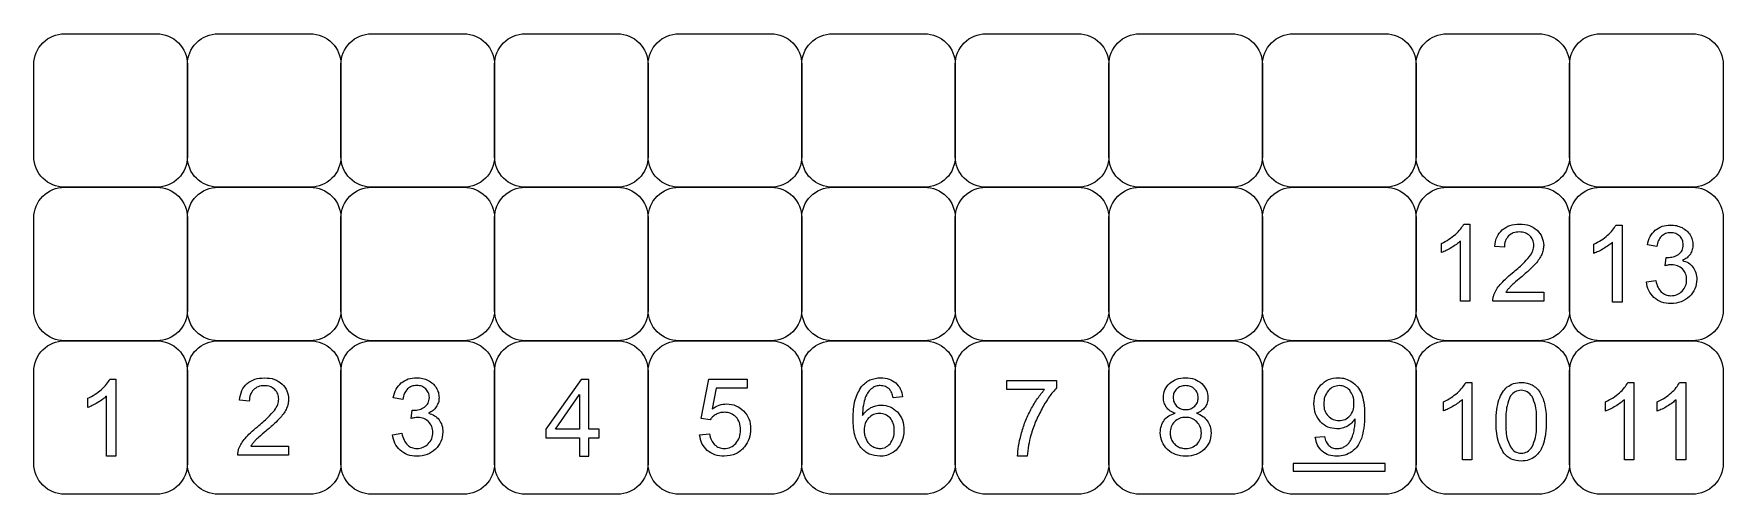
# Model space of a CAD drawing. Header units: inches. Extents: x 0 to 11, y 0 to 3.
import ezdxf

# ---------------------------------------------------------------- set-up
doc = ezdxf.new("R2010")
doc.units = ezdxf.units.IN
doc.layers.get('0').update_dxf_attribs({"linetype": 'CONTINUOUS'})

msp = doc.modelspace()

# ---------------------------------------------------------------- linework, layer by layer
for p, q in [((9.311, 1.76), (9.35, 1.76)), ((9.35, 1.76), (9.35, 1.257)), ((10.302, 1.754), (10.342, 1.754)), ((10.342, 1.754), (10.342, 1.251)), ((9.166, 1.575), (9.166, 1.634)), ((9.289, 1.257), (9.289, 1.649)), ((9.575, 1.609), (9.512, 1.615)), ((10.157, 1.569), (10.157, 1.629)), ((10.28, 1.251), (10.28, 1.643)), ((10.567, 1.614), (10.506, 1.624)), ((10.621, 1.488), (10.628, 1.542)), ((10.5, 1.383), (10.561, 1.392)), ((9.35, 1.257), (9.289, 1.257)), ((9.831, 1.257), (9.5, 1.257)), ((9.585, 1.316), (9.831, 1.316)), ((9.831, 1.316), (9.831, 1.257)), ((10.342, 1.251), (10.28, 1.251)), ((0.496, 0.75), (0.535, 0.75)), ((0.535, 0.75), (0.535, 0.247)), ((4.346, 0.493), (4.395, 0.75)), ((4.395, 0.75), (4.644, 0.75)), ((4.444, 0.691), (4.417, 0.557)), ((4.644, 0.691), (4.444, 0.691)), ((4.644, 0.75), (4.644, 0.691)), ((6.335, 0.683), (6.335, 0.742)), ((6.335, 0.742), (6.66, 0.742)), ((6.581, 0.683), (6.335, 0.683)), ((6.66, 0.742), (6.66, 0.694)), ((9.324, 0.728), (9.364, 0.728)), ((9.364, 0.728), (9.364, 0.225)), ((10.379, 0.727), (10.418, 0.727)), ((10.418, 0.727), (10.418, 0.224)), ((10.716, 0.727), (10.756, 0.727)), ((10.756, 0.727), (10.756, 0.224)), ((0.351, 0.565), (0.351, 0.625)), ((0.474, 0.247), (0.474, 0.639)), ((1.403, 0.607), (1.34, 0.613)), ((2.403, 0.618), (2.341, 0.629)), ((5.657, 0.634), (5.596, 0.629)), ((9.179, 0.543), (9.179, 0.602)), ((9.302, 0.225), (9.302, 0.617)), ((10.234, 0.542), (10.234, 0.602)), ((10.357, 0.224), (10.357, 0.616)), ((10.571, 0.542), (10.571, 0.602)), ((10.694, 0.224), (10.694, 0.616)), ((2.457, 0.493), (2.463, 0.547)), ((4.404, 0.485), (4.346, 0.493)), ((2.335, 0.388), (2.397, 0.397)), ((4.335, 0.387), (4.4, 0.393)), ((8.344, 0.372), (8.404, 0.377)), ((0.535, 0.247), (0.474, 0.247)), ((1.659, 0.255), (1.328, 0.255)), ((1.414, 0.314), (1.659, 0.314)), ((1.659, 0.314), (1.659, 0.255)), ((6.469, 0.247), (6.405, 0.247)), ((9.364, 0.225), (9.302, 0.225)), ((10.418, 0.224), (10.357, 0.224)), ((10.756, 0.224), (10.694, 0.224))]:
    msp.add_line(p, q)
for points in [[(0.8, 2), (0.2, 2, -0.414214), (0, 2.2), (0, 2.8, -0.414214), (0.2, 3), (0.8, 3, -0.414214), (1, 2.8), (1, 2.2, -0.414214)], [(1.8, 2), (1.2, 2, -0.414214), (1, 2.2), (1, 2.8, -0.414214), (1.2, 3), (1.8, 3, -0.414214), (2, 2.8), (2, 2.2, -0.414214)], [(2.8, 2), (2.2, 2, -0.414214), (2, 2.2), (2, 2.8, -0.414214), (2.2, 3), (2.8, 3, -0.414214), (3, 2.8), (3, 2.2, -0.414214)], [(3.8, 2), (3.2, 2, -0.414214), (3, 2.2), (3, 2.8, -0.414214), (3.2, 3), (3.8, 3, -0.414214), (4, 2.8), (4, 2.2, -0.414214)], [(4.8, 2), (4.2, 2, -0.414214), (4, 2.2), (4, 2.8, -0.414214), (4.2, 3), (4.8, 3, -0.414214), (5, 2.8), (5, 2.2, -0.414214)], [(5.8, 2), (5.2, 2, -0.414214), (5, 2.2), (5, 2.8, -0.414214), (5.2, 3), (5.8, 3, -0.414214), (6, 2.8), (6, 2.2, -0.414214)], [(6.8, 2), (6.2, 2, -0.414214), (6, 2.2), (6, 2.8, -0.414214), (6.2, 3), (6.8, 3, -0.414214), (7, 2.8), (7, 2.2, -0.414214)], [(7.8, 2), (7.2, 2, -0.414214), (7, 2.2), (7, 2.8, -0.414214), (7.2, 3), (7.8, 3, -0.414214), (8, 2.8), (8, 2.2, -0.414214)], [(8.8, 2), (8.2, 2, -0.414214), (8, 2.2), (8, 2.8, -0.414214), (8.2, 3), (8.8, 3, -0.414214), (9, 2.8), (9, 2.2, -0.414214)], [(9.8, 2), (9.2, 2, -0.414214), (9, 2.2), (9, 2.8, -0.414214), (9.2, 3), (9.8, 3, -0.414214), (10, 2.8), (10, 2.2, -0.414214)], [(10.8, 2), (10.2, 2, -0.414214), (10, 2.2), (10, 2.8, -0.414214), (10.2, 3), (10.8, 3, -0.414214), (11, 2.8), (11, 2.2, -0.414214)], [(0.8, 1), (0.2, 1, -0.414214), (0, 1.2), (0, 1.8, -0.414214), (0.2, 2), (0.8, 2, -0.414214), (1, 1.8), (1, 1.2, -0.414214)], [(1.8, 1), (1.2, 1, -0.414214), (1, 1.2), (1, 1.8, -0.414214), (1.2, 2), (1.8, 2, -0.414214), (2, 1.8), (2, 1.2, -0.414214)], [(2.8, 1), (2.2, 1, -0.414214), (2, 1.2), (2, 1.8, -0.414214), (2.2, 2), (2.8, 2, -0.414214), (3, 1.8), (3, 1.2, -0.414214)], [(3.8, 1), (3.2, 1, -0.414214), (3, 1.2), (3, 1.8, -0.414214), (3.2, 2), (3.8, 2, -0.414214), (4, 1.8), (4, 1.2, -0.414214)], [(4.8, 1), (4.2, 1, -0.414214), (4, 1.2), (4, 1.8, -0.414214), (4.2, 2), (4.8, 2, -0.414214), (5, 1.8), (5, 1.2, -0.414214)], [(5.8, 1), (5.2, 1, -0.414214), (5, 1.2), (5, 1.8, -0.414214), (5.2, 2), (5.8, 2, -0.414214), (6, 1.8), (6, 1.2, -0.414214)], [(6.8, 1), (6.2, 1, -0.414214), (6, 1.2), (6, 1.8, -0.414214), (6.2, 2), (6.8, 2, -0.414214), (7, 1.8), (7, 1.2, -0.414214)], [(7.8, 1), (7.2, 1, -0.414214), (7, 1.2), (7, 1.8, -0.414214), (7.2, 2), (7.8, 2, -0.414214), (8, 1.8), (8, 1.2, -0.414214)], [(8.8, 1), (8.2, 1, -0.414214), (8, 1.2), (8, 1.8, -0.414214), (8.2, 2), (8.8, 2, -0.414214), (9, 1.8), (9, 1.2, -0.414214)], [(9.8, 1), (9.2, 1, -0.414214), (9, 1.2), (9, 1.8, -0.414214), (9.2, 2), (9.8, 2, -0.414214), (10, 1.8), (10, 1.2, -0.414214)], [(10.8, 1), (10.2, 1, -0.414214), (10, 1.2), (10, 1.8, -0.414214), (10.2, 2), (10.8, 2, -0.414214), (11, 1.8), (11, 1.2, -0.414214)], [(0.8, 0), (0.2, 0, -0.414214), (0, 0.2), (0, 0.8, -0.414214), (0.2, 1), (0.8, 1, -0.414214), (1, 0.8), (1, 0.2, -0.414214)], [(1.8, 0), (1.2, 0, -0.414214), (1, 0.2), (1, 0.8, -0.414214), (1.2, 1), (1.8, 1, -0.414214), (2, 0.8), (2, 0.2, -0.414214)], [(2.8, 0), (2.2, 0, -0.414214), (2, 0.2), (2, 0.8, -0.414214), (2.2, 1), (2.8, 1, -0.414214), (3, 0.8), (3, 0.2, -0.414214)], [(3.8, 0), (3.2, 0, -0.414214), (3, 0.2), (3, 0.8, -0.414214), (3.2, 1), (3.8, 1, -0.414214), (4, 0.8), (4, 0.2, -0.414214)], [(4.8, 0), (4.2, 0, -0.414214), (4, 0.2), (4, 0.8, -0.414214), (4.2, 1), (4.8, 1, -0.414214), (5, 0.8), (5, 0.2, -0.414214)], [(5.8, 0), (5.2, 0, -0.414214), (5, 0.2), (5, 0.8, -0.414214), (5.2, 1), (5.8, 1, -0.414214), (6, 0.8), (6, 0.2, -0.414214)], [(6.8, 0), (6.2, 0, -0.414214), (6, 0.2), (6, 0.8, -0.414214), (6.2, 1), (6.8, 1, -0.414214), (7, 0.8), (7, 0.2, -0.414214)], [(7.8, 0), (7.2, 0, -0.414214), (7, 0.2), (7, 0.8, -0.414214), (7.2, 1), (7.8, 1, -0.414214), (8, 0.8), (8, 0.2, -0.414214)], [(8.8, 0), (8.2, 0, -0.414214), (8, 0.2), (8, 0.8, -0.414214), (8.2, 1), (8.8, 1, -0.414214), (9, 0.8), (9, 0.2, -0.414214)], [(9.8, 0), (9.2, 0, -0.414214), (9, 0.2), (9, 0.8, -0.414214), (9.2, 1), (9.8, 1, -0.414214), (10, 0.8), (10, 0.2, -0.414214)], [(10.8, 0), (10.2, 0, -0.414214), (10, 0.2), (10, 0.8, -0.414214), (10.2, 1), (10.8, 1, -0.414214), (11, 0.8), (11, 0.2, -0.414214)]]:
    msp.add_lwpolyline(points, format="xyb", close=True)
for points in [[(3.553, 0.367), (3.553, 0.247), (3.614, 0.247), (3.614, 0.367), (3.682, 0.367), (3.682, 0.424), (3.614, 0.424), (3.614, 0.748), (3.564, 0.748), (3.335, 0.424), (3.335, 0.367)], [(3.553, 0.65), (3.553, 0.424), (3.396, 0.424)], [(8.8, 0.2), (8.2, 0.2), (8.2, 0.15), (8.8, 0.15)]]:
    msp.add_lwpolyline(points, close=True)
for points, knots in [([(9.256, 1.693), (9.268, 1.704), (9.289, 1.724), (9.304, 1.749), (9.311, 1.76)], [0, 0, 0, 0, 0.1203354, 0.2206244, 0.2206244, 0.2206244, 0.2206244]), ([(9.561, 1.723), (9.577, 1.734), (9.611, 1.757), (9.652, 1.759), (9.674, 1.76)], [0, 0, 0, 0, 0.1445421, 0.3092321, 0.3092321, 0.3092321, 0.3092321]), ([(9.674, 1.76), (9.697, 1.759), (9.739, 1.757), (9.773, 1.732), (9.788, 1.72)], [0, 0, 0, 0, 0.1660364, 0.3131769, 0.3131769, 0.3131769, 0.3131769]), ([(9.166, 1.634), (9.182, 1.643), (9.214, 1.659), (9.242, 1.682), (9.256, 1.693)], [0, 0, 0, 0, 0.1404831, 0.2742719, 0.2742719, 0.2742719, 0.2742719]), ([(9.512, 1.615), (9.515, 1.637), (9.521, 1.678), (9.548, 1.709), (9.561, 1.723)], [0, 0, 0, 0, 0.1631322, 0.3065168, 0.3065168, 0.3065168, 0.3065168]), ([(9.602, 1.683), (9.594, 1.672), (9.577, 1.651), (9.576, 1.623), (9.575, 1.609)], [0, 0, 0, 0, 0.0955003, 0.203722, 0.203722, 0.203722, 0.203722]), ([(9.673, 1.709), (9.659, 1.708), (9.633, 1.707), (9.612, 1.69), (9.602, 1.683)], [0, 0, 0, 0, 0.1029762, 0.1968955, 0.1968955, 0.1968955, 0.1968955]), ([(9.741, 1.684), (9.732, 1.692), (9.711, 1.707), (9.686, 1.708), (9.673, 1.709)], [0, 0, 0, 0, 0.0902422, 0.1882412, 0.1882412, 0.1882412, 0.1882412]), ([(9.767, 1.622), (9.766, 1.634), (9.764, 1.658), (9.749, 1.675), (9.741, 1.684)], [0, 0, 0, 0, 0.0872177, 0.1740142, 0.1740142, 0.1740142, 0.1740142]), ([(9.788, 1.72), (9.801, 1.706), (9.825, 1.678), (9.829, 1.64), (9.831, 1.621)], [0, 0, 0, 0, 0.1390989, 0.2796948, 0.2796948, 0.2796948, 0.2796948]), ([(10.157, 1.629), (10.174, 1.637), (10.206, 1.653), (10.234, 1.676), (10.247, 1.687)], [0, 0, 0, 0, 0.1404831, 0.2742719, 0.2742719, 0.2742719, 0.2742719]), ([(10.247, 1.687), (10.259, 1.698), (10.28, 1.718), (10.295, 1.743), (10.302, 1.754)], [0, 0, 0, 0, 0.1203354, 0.2206244, 0.2206244, 0.2206244, 0.2206244]), ([(10.506, 1.624), (10.51, 1.644), (10.519, 1.68), (10.545, 1.707), (10.557, 1.72)], [0, 0, 0, 0, 0.1471183, 0.2804488, 0.2804488, 0.2804488, 0.2804488]), ([(10.557, 1.72), (10.571, 1.73), (10.601, 1.751), (10.638, 1.753), (10.656, 1.754)], [0, 0, 0, 0, 0.1310768, 0.2714373, 0.2714373, 0.2714373, 0.2714373]), ([(10.598, 1.681), (10.591, 1.672), (10.575, 1.652), (10.57, 1.627), (10.567, 1.614)], [0, 0, 0, 0, 0.0873034, 0.1914705, 0.1914705, 0.1914705, 0.1914705]), ([(10.658, 1.704), (10.646, 1.703), (10.624, 1.701), (10.607, 1.688), (10.598, 1.681)], [0, 0, 0, 0, 0.0847798, 0.1655322, 0.1655322, 0.1655322, 0.1655322]), ([(10.656, 1.754), (10.67, 1.754), (10.696, 1.752), (10.72, 1.742), (10.732, 1.737)], [0, 0, 0, 0, 0.1006783, 0.1984189, 0.1984189, 0.1984189, 0.1984189]), ([(10.717, 1.682), (10.709, 1.688), (10.691, 1.701), (10.669, 1.703), (10.658, 1.704)], [0, 0, 0, 0, 0.0789367, 0.1636799, 0.1636799, 0.1636799, 0.1636799]), ([(10.74, 1.625), (10.739, 1.636), (10.737, 1.657), (10.724, 1.674), (10.717, 1.682)], [0, 0, 0, 0, 0.0799032, 0.1572006, 0.1572006, 0.1572006, 0.1572006]), ([(10.732, 1.737), (10.743, 1.73), (10.764, 1.718), (10.778, 1.698), (10.785, 1.689)], [0, 0, 0, 0, 0.0937015, 0.1831436, 0.1831436, 0.1831436, 0.1831436]), ([(10.785, 1.689), (10.79, 1.678), (10.801, 1.658), (10.802, 1.635), (10.803, 1.624)], [0, 0, 0, 0, 0.0869382, 0.1721619, 0.1721619, 0.1721619, 0.1721619]), ([(9.231, 1.607), (9.219, 1.6), (9.198, 1.588), (9.176, 1.579), (9.166, 1.575)], [0, 0, 0, 0, 0.0988643, 0.1834355, 0.1834355, 0.1834355, 0.1834355]), ([(9.289, 1.649), (9.28, 1.642), (9.262, 1.626), (9.242, 1.614), (9.231, 1.607)], [0, 0, 0, 0, 0.0845636, 0.1833224, 0.1833224, 0.1833224, 0.1833224]), ([(9.628, 1.442), (9.652, 1.462), (9.691, 1.494), (9.725, 1.533), (9.739, 1.548)], [0, 0, 0, 0, 0.2312385, 0.3895656, 0.3895656, 0.3895656, 0.3895656]), ([(9.739, 1.548), (9.747, 1.561), (9.762, 1.583), (9.766, 1.61), (9.767, 1.622)], [0, 0, 0, 0, 0.1110891, 0.204158, 0.204158, 0.204158, 0.204158]), ([(9.818, 1.562), (9.813, 1.552), (9.802, 1.53), (9.786, 1.511), (9.777, 1.501)], [0, 0, 0, 0, 0.0864012, 0.1874526, 0.1874526, 0.1874526, 0.1874526]), ([(9.831, 1.621), (9.83, 1.611), (9.829, 1.591), (9.822, 1.572), (9.818, 1.562)], [0, 0, 0, 0, 0.0761492, 0.1541974, 0.1541974, 0.1541974, 0.1541974]), ([(10.222, 1.601), (10.211, 1.594), (10.19, 1.582), (10.167, 1.573), (10.157, 1.569)], [0, 0, 0, 0, 0.0988643, 0.1834355, 0.1834355, 0.1834355, 0.1834355]), ([(10.28, 1.643), (10.272, 1.636), (10.254, 1.62), (10.233, 1.608), (10.222, 1.601)], [0, 0, 0, 0, 0.0845636, 0.1833224, 0.1833224, 0.1833224, 0.1833224]), ([(10.628, 1.542), (10.63, 1.542), (10.633, 1.542), (10.636, 1.542), (10.638, 1.542)], [0, 0, 0, 0, 0.01416769, 0.02524525, 0.02524525, 0.02524525, 0.02524525]), ([(10.638, 1.542), (10.65, 1.543), (10.675, 1.544), (10.698, 1.556), (10.708, 1.562)], [0, 0, 0, 0, 0.0957368, 0.1891606, 0.1891606, 0.1891606, 0.1891606]), ([(10.708, 1.562), (10.718, 1.57), (10.737, 1.587), (10.739, 1.612), (10.74, 1.625)], [0, 0, 0, 0, 0.0892776, 0.1857789, 0.1857789, 0.1857789, 0.1857789]), ([(10.786, 1.565), (10.779, 1.556), (10.765, 1.539), (10.745, 1.528), (10.734, 1.523)], [0, 0, 0, 0, 0.0819051, 0.1713557, 0.1713557, 0.1713557, 0.1713557]), ([(10.803, 1.624), (10.802, 1.614), (10.801, 1.593), (10.791, 1.574), (10.786, 1.565)], [0, 0, 0, 0, 0.0795597, 0.15831, 0.15831, 0.15831, 0.15831]), ([(9.548, 1.366), (9.559, 1.379), (9.584, 1.406), (9.612, 1.429), (9.628, 1.442)], [0, 0, 0, 0, 0.124718, 0.2812388, 0.2812388, 0.2812388, 0.2812388]), ([(9.777, 1.501), (9.765, 1.488), (9.735, 1.457), (9.702, 1.429), (9.683, 1.413)], [0, 0, 0, 0, 0.1366663, 0.3291226, 0.3291226, 0.3291226, 0.3291226]), ([(10.664, 1.495), (10.658, 1.495), (10.643, 1.494), (10.629, 1.49), (10.621, 1.488)], [0, 0, 0, 0, 0.0498915, 0.1118304, 0.1118304, 0.1118304, 0.1118304]), ([(10.735, 1.468), (10.725, 1.476), (10.704, 1.492), (10.678, 1.494), (10.664, 1.495)], [0, 0, 0, 0, 0.0955341, 0.1960352, 0.1960352, 0.1960352, 0.1960352]), ([(10.734, 1.523), (10.748, 1.518), (10.775, 1.51), (10.794, 1.49), (10.803, 1.48)], [0, 0, 0, 0, 0.1079731, 0.2093101, 0.2093101, 0.2093101, 0.2093101]), ([(10.762, 1.398), (10.761, 1.411), (10.759, 1.437), (10.743, 1.458), (10.735, 1.468)], [0, 0, 0, 0, 0.0997721, 0.195033, 0.195033, 0.195033, 0.195033]), ([(10.803, 1.48), (10.81, 1.468), (10.825, 1.443), (10.827, 1.414), (10.828, 1.399)], [0, 0, 0, 0, 0.1035689, 0.2176145, 0.2176145, 0.2176145, 0.2176145]), ([(9.507, 1.3), (9.512, 1.311), (9.523, 1.335), (9.539, 1.356), (9.548, 1.366)], [0, 0, 0, 0, 0.09498, 0.1988452, 0.1988452, 0.1988452, 0.1988452]), ([(9.611, 1.35), (9.607, 1.344), (9.597, 1.334), (9.589, 1.322), (9.585, 1.316)], [0, 0, 0, 0, 0.0557818, 0.1074705, 0.1074705, 0.1074705, 0.1074705]), ([(9.683, 1.413), (9.667, 1.4), (9.643, 1.38), (9.62, 1.358), (9.611, 1.35)], [0, 0, 0, 0, 0.1521481, 0.2414368, 0.2414368, 0.2414368, 0.2414368]), ([(10.549, 1.282), (10.536, 1.296), (10.51, 1.325), (10.503, 1.364), (10.5, 1.383)], [0, 0, 0, 0, 0.1438352, 0.2932373, 0.2932373, 0.2932373, 0.2932373]), ([(10.561, 1.392), (10.565, 1.376), (10.571, 1.348), (10.589, 1.326), (10.597, 1.316)], [0, 0, 0, 0, 0.1199156, 0.2148076, 0.2148076, 0.2148076, 0.2148076]), ([(10.659, 1.293), (10.673, 1.294), (10.701, 1.297), (10.722, 1.315), (10.733, 1.323)], [0, 0, 0, 0, 0.103462, 0.2055881, 0.2055881, 0.2055881, 0.2055881]), ([(10.733, 1.323), (10.741, 1.334), (10.759, 1.356), (10.761, 1.384), (10.762, 1.398)], [0, 0, 0, 0, 0.1027552, 0.2082246, 0.2082246, 0.2082246, 0.2082246]), ([(10.828, 1.399), (10.826, 1.378), (10.822, 1.336), (10.794, 1.304), (10.78, 1.288)], [0, 0, 0, 0, 0.1569599, 0.3145885, 0.3145885, 0.3145885, 0.3145885]), ([(9.5, 1.257), (9.5, 1.264), (9.5, 1.279), (9.505, 1.293), (9.507, 1.3)], [0, 0, 0, 0, 0.0554684, 0.1105959, 0.1105959, 0.1105959, 0.1105959]), ([(10.659, 1.242), (10.638, 1.244), (10.598, 1.246), (10.565, 1.27), (10.549, 1.282)], [0, 0, 0, 0, 0.1553576, 0.3009896, 0.3009896, 0.3009896, 0.3009896]), ([(10.597, 1.316), (10.606, 1.31), (10.625, 1.296), (10.648, 1.294), (10.659, 1.293)], [0, 0, 0, 0, 0.0841259, 0.1712067, 0.1712067, 0.1712067, 0.1712067]), ([(10.78, 1.288), (10.763, 1.275), (10.727, 1.247), (10.682, 1.244), (10.659, 1.242)], [0, 0, 0, 0, 0.1627598, 0.3349415, 0.3349415, 0.3349415, 0.3349415]), ([(0.351, 0.625), (0.367, 0.633), (0.4, 0.649), (0.427, 0.672), (0.441, 0.683)], [0, 0, 0, 0, 0.1404831, 0.2742719, 0.2742719, 0.2742719, 0.2742719]), ([(0.441, 0.683), (0.453, 0.694), (0.474, 0.714), (0.489, 0.739), (0.496, 0.75)], [0, 0, 0, 0, 0.1203354, 0.2206244, 0.2206244, 0.2206244, 0.2206244]), ([(1.34, 0.613), (1.343, 0.635), (1.349, 0.676), (1.376, 0.707), (1.389, 0.721)], [0, 0, 0, 0, 0.1631321, 0.3065168, 0.3065168, 0.3065168, 0.3065168]), ([(1.389, 0.721), (1.405, 0.732), (1.439, 0.755), (1.48, 0.757), (1.502, 0.758)], [0, 0, 0, 0, 0.1445421, 0.3092322, 0.3092322, 0.3092322, 0.3092322]), ([(1.43, 0.681), (1.422, 0.67), (1.406, 0.649), (1.404, 0.621), (1.403, 0.607)], [0, 0, 0, 0, 0.0955003, 0.203722, 0.203722, 0.203722, 0.203722]), ([(1.501, 0.707), (1.487, 0.706), (1.461, 0.705), (1.44, 0.688), (1.43, 0.681)], [0, 0, 0, 0, 0.1029763, 0.1968956, 0.1968956, 0.1968956, 0.1968956]), ([(1.569, 0.682), (1.56, 0.689), (1.54, 0.705), (1.514, 0.706), (1.501, 0.707)], [0, 0, 0, 0, 0.0902423, 0.1882411, 0.1882411, 0.1882411, 0.1882411]), ([(1.502, 0.758), (1.525, 0.757), (1.567, 0.755), (1.601, 0.73), (1.617, 0.718)], [0, 0, 0, 0, 0.1660364, 0.313177, 0.313177, 0.313177, 0.313177]), ([(1.595, 0.62), (1.594, 0.632), (1.592, 0.655), (1.577, 0.673), (1.569, 0.682)], [0, 0, 0, 0, 0.0872177, 0.1740142, 0.1740142, 0.1740142, 0.1740142]), ([(1.617, 0.718), (1.629, 0.704), (1.654, 0.676), (1.657, 0.638), (1.659, 0.619)], [0, 0, 0, 0, 0.1390989, 0.2796948, 0.2796948, 0.2796948, 0.2796948]), ([(2.341, 0.629), (2.346, 0.649), (2.355, 0.685), (2.38, 0.712), (2.393, 0.725)], [0, 0, 0, 0, 0.1471183, 0.2804487, 0.2804487, 0.2804487, 0.2804487]), ([(2.393, 0.725), (2.407, 0.735), (2.437, 0.756), (2.473, 0.758), (2.492, 0.759)], [0, 0, 0, 0, 0.1310768, 0.2714373, 0.2714373, 0.2714373, 0.2714373]), ([(2.434, 0.686), (2.426, 0.677), (2.41, 0.657), (2.406, 0.632), (2.403, 0.618)], [0, 0, 0, 0, 0.0873034, 0.1914704, 0.1914704, 0.1914704, 0.1914704]), ([(2.494, 0.709), (2.482, 0.708), (2.46, 0.706), (2.442, 0.693), (2.434, 0.686)], [0, 0, 0, 0, 0.0847797, 0.1655321, 0.1655321, 0.1655321, 0.1655321]), ([(2.492, 0.759), (2.505, 0.759), (2.532, 0.757), (2.556, 0.747), (2.568, 0.742)], [0, 0, 0, 0, 0.1006783, 0.1984189, 0.1984189, 0.1984189, 0.1984189]), ([(2.553, 0.686), (2.544, 0.693), (2.527, 0.706), (2.505, 0.708), (2.494, 0.709)], [0, 0, 0, 0, 0.0789367, 0.16368, 0.16368, 0.16368, 0.16368]), ([(2.576, 0.63), (2.575, 0.641), (2.573, 0.662), (2.559, 0.678), (2.553, 0.686)], [0, 0, 0, 0, 0.0799032, 0.1572006, 0.1572006, 0.1572006, 0.1572006]), ([(2.568, 0.742), (2.578, 0.735), (2.599, 0.723), (2.614, 0.703), (2.62, 0.694)], [0, 0, 0, 0, 0.0937016, 0.1831436, 0.1831436, 0.1831436, 0.1831436]), ([(2.62, 0.694), (2.626, 0.683), (2.636, 0.663), (2.638, 0.64), (2.639, 0.629)], [0, 0, 0, 0, 0.0869382, 0.1721619, 0.1721619, 0.1721619, 0.1721619]), ([(5.335, 0.49), (5.336, 0.533), (5.337, 0.608), (5.373, 0.674), (5.389, 0.702)], [0, 0, 0, 0, 0.3204331, 0.5611293, 0.5611293, 0.5611293, 0.5611293]), ([(5.389, 0.702), (5.406, 0.718), (5.441, 0.752), (5.49, 0.757), (5.515, 0.759)], [0, 0, 0, 0, 0.1773193, 0.3617548, 0.3617548, 0.3617548, 0.3617548]), ([(5.46, 0.692), (5.45, 0.684), (5.431, 0.666), (5.42, 0.643), (5.414, 0.63)], [0, 0, 0, 0, 0.0934641, 0.197414, 0.197414, 0.197414, 0.197414]), ([(5.511, 0.708), (5.502, 0.708), (5.483, 0.706), (5.467, 0.697), (5.46, 0.692)], [0, 0, 0, 0, 0.070874, 0.1394044, 0.1394044, 0.1394044, 0.1394044]), ([(5.573, 0.682), (5.564, 0.69), (5.546, 0.705), (5.523, 0.707), (5.511, 0.708)], [0, 0, 0, 0, 0.0867179, 0.1738498, 0.1738498, 0.1738498, 0.1738498]), ([(5.515, 0.759), (5.534, 0.758), (5.569, 0.756), (5.598, 0.735), (5.612, 0.726)], [0, 0, 0, 0, 0.1382398, 0.2646467, 0.2646467, 0.2646467, 0.2646467]), ([(5.596, 0.629), (5.593, 0.64), (5.589, 0.659), (5.578, 0.675), (5.573, 0.682)], [0, 0, 0, 0, 0.0833313, 0.1472889, 0.1472889, 0.1472889, 0.1472889]), ([(5.612, 0.726), (5.623, 0.713), (5.647, 0.687), (5.654, 0.652), (5.657, 0.634)], [0, 0, 0, 0, 0.1262586, 0.2640843, 0.2640843, 0.2640843, 0.2640843]), ([(6.492, 0.552), (6.506, 0.576), (6.532, 0.622), (6.565, 0.663), (6.581, 0.683)], [0, 0, 0, 0, 0.2120552, 0.4021709, 0.4021709, 0.4021709, 0.4021709]), ([(6.66, 0.694), (6.643, 0.675), (6.607, 0.632), (6.58, 0.585), (6.565, 0.559)], [0, 0, 0, 0, 0.1932083, 0.4205691, 0.4205691, 0.4205691, 0.4205691]), ([(7.355, 0.63), (7.357, 0.647), (7.36, 0.682), (7.383, 0.709), (7.395, 0.722)], [0, 0, 0, 0, 0.130251, 0.2597854, 0.2597854, 0.2597854, 0.2597854]), ([(7.395, 0.722), (7.409, 0.733), (7.44, 0.755), (7.479, 0.758), (7.499, 0.759)], [0, 0, 0, 0, 0.1362743, 0.2874609, 0.2874609, 0.2874609, 0.2874609]), ([(7.442, 0.686), (7.435, 0.678), (7.421, 0.662), (7.419, 0.642), (7.418, 0.632)], [0, 0, 0, 0, 0.076955, 0.1526361, 0.1526361, 0.1526361, 0.1526361]), ([(7.5, 0.708), (7.489, 0.707), (7.467, 0.706), (7.45, 0.692), (7.442, 0.686)], [0, 0, 0, 0, 0.0830689, 0.1623566, 0.1623566, 0.1623566, 0.1623566]), ([(7.499, 0.759), (7.52, 0.758), (7.559, 0.755), (7.59, 0.732), (7.605, 0.721)], [0, 0, 0, 0, 0.1523438, 0.2907641, 0.2907641, 0.2907641, 0.2907641]), ([(7.558, 0.685), (7.55, 0.692), (7.533, 0.706), (7.511, 0.707), (7.5, 0.708)], [0, 0, 0, 0, 0.0799119, 0.1625035, 0.1625035, 0.1625035, 0.1625035]), ([(7.582, 0.628), (7.581, 0.639), (7.579, 0.661), (7.565, 0.677), (7.558, 0.685)], [0, 0, 0, 0, 0.0804963, 0.1596888, 0.1596888, 0.1596888, 0.1596888]), ([(7.605, 0.721), (7.617, 0.707), (7.64, 0.681), (7.643, 0.646), (7.645, 0.628)], [0, 0, 0, 0, 0.1316155, 0.2624826, 0.2624826, 0.2624826, 0.2624826]), ([(8.335, 0.59), (8.337, 0.614), (8.34, 0.659), (8.367, 0.695), (8.38, 0.712)], [0, 0, 0, 0, 0.1770338, 0.3385495, 0.3385495, 0.3385495, 0.3385495]), ([(8.38, 0.712), (8.396, 0.726), (8.429, 0.753), (8.471, 0.757), (8.493, 0.759)], [0, 0, 0, 0, 0.1561369, 0.3163429, 0.3163429, 0.3163429, 0.3163429]), ([(8.429, 0.675), (8.42, 0.662), (8.401, 0.636), (8.4, 0.604), (8.399, 0.588)], [0, 0, 0, 0, 0.1135664, 0.2379211, 0.2379211, 0.2379211, 0.2379211]), ([(8.5, 0.708), (8.487, 0.706), (8.459, 0.703), (8.439, 0.684), (8.429, 0.675)], [0, 0, 0, 0, 0.0997456, 0.2052296, 0.2052296, 0.2052296, 0.2052296]), ([(8.493, 0.759), (8.509, 0.758), (8.541, 0.756), (8.568, 0.74), (8.582, 0.733)], [0, 0, 0, 0, 0.1199994, 0.2392462, 0.2392462, 0.2392462, 0.2392462]), ([(8.568, 0.677), (8.558, 0.686), (8.539, 0.704), (8.513, 0.707), (8.5, 0.708)], [0, 0, 0, 0, 0.0986669, 0.1941677, 0.1941677, 0.1941677, 0.1941677]), ([(8.596, 0.593), (8.596, 0.609), (8.594, 0.64), (8.576, 0.665), (8.568, 0.677)], [0, 0, 0, 0, 0.121996, 0.2293031, 0.2293031, 0.2293031, 0.2293031]), ([(8.582, 0.733), (8.595, 0.723), (8.621, 0.702), (8.636, 0.673), (8.644, 0.658)], [0, 0, 0, 0, 0.1215025, 0.2492306, 0.2492306, 0.2492306, 0.2492306]), ([(9.179, 0.602), (9.196, 0.611), (9.228, 0.627), (9.256, 0.65), (9.27, 0.661)], [0, 0, 0, 0, 0.1404831, 0.2742719, 0.2742719, 0.2742719, 0.2742719]), ([(9.27, 0.661), (9.281, 0.672), (9.302, 0.692), (9.317, 0.717), (9.324, 0.728)], [0, 0, 0, 0, 0.1203354, 0.2206244, 0.2206244, 0.2206244, 0.2206244]), ([(9.54, 0.615), (9.546, 0.632), (9.558, 0.664), (9.583, 0.687), (9.594, 0.699)], [0, 0, 0, 0, 0.1348519, 0.2557677, 0.2557677, 0.2557677, 0.2557677]), ([(9.594, 0.699), (9.607, 0.707), (9.635, 0.725), (9.668, 0.727), (9.685, 0.728)], [0, 0, 0, 0, 0.1176067, 0.2460477, 0.2460477, 0.2460477, 0.2460477]), ([(9.684, 0.677), (9.671, 0.676), (9.643, 0.672), (9.626, 0.652), (9.616, 0.641)], [0, 0, 0, 0, 0.0994469, 0.2010028, 0.2010028, 0.2010028, 0.2010028]), ([(9.756, 0.637), (9.746, 0.648), (9.727, 0.671), (9.698, 0.675), (9.684, 0.677)], [0, 0, 0, 0, 0.1130843, 0.2167351, 0.2167351, 0.2167351, 0.2167351]), ([(9.685, 0.728), (9.698, 0.728), (9.722, 0.726), (9.745, 0.717), (9.756, 0.712)], [0, 0, 0, 0, 0.0967003, 0.1858013, 0.1858013, 0.1858013, 0.1858013]), ([(9.756, 0.712), (9.765, 0.706), (9.785, 0.693), (9.799, 0.675), (9.806, 0.665)], [0, 0, 0, 0, 0.0866667, 0.175898, 0.175898, 0.175898, 0.175898]), ([(9.806, 0.665), (9.812, 0.654), (9.826, 0.63), (9.833, 0.604), (9.837, 0.591)], [0, 0, 0, 0, 0.0971748, 0.2057547, 0.2057547, 0.2057547, 0.2057547]), ([(10.234, 0.602), (10.25, 0.61), (10.283, 0.626), (10.311, 0.649), (10.324, 0.66)], [0, 0, 0, 0, 0.1404831, 0.2742719, 0.2742719, 0.2742719, 0.2742719]), ([(10.324, 0.66), (10.336, 0.671), (10.357, 0.691), (10.372, 0.716), (10.379, 0.727)], [0, 0, 0, 0, 0.1203354, 0.2206244, 0.2206244, 0.2206244, 0.2206244]), ([(10.571, 0.602), (10.588, 0.61), (10.62, 0.626), (10.648, 0.649), (10.661, 0.66)], [0, 0, 0, 0, 0.140483, 0.2742719, 0.2742719, 0.2742719, 0.2742719]), ([(10.661, 0.66), (10.673, 0.671), (10.694, 0.691), (10.709, 0.716), (10.716, 0.727)], [0, 0, 0, 0, 0.1203354, 0.2206244, 0.2206244, 0.2206244, 0.2206244]), ([(0.416, 0.597), (0.404, 0.59), (0.383, 0.578), (0.361, 0.569), (0.351, 0.565)], [0, 0, 0, 0, 0.0988643, 0.1834355, 0.1834355, 0.1834355, 0.1834355]), ([(0.474, 0.639), (0.466, 0.632), (0.447, 0.616), (0.427, 0.604), (0.416, 0.597)], [0, 0, 0, 0, 0.0845636, 0.1833224, 0.1833224, 0.1833224, 0.1833224]), ([(1.567, 0.546), (1.575, 0.559), (1.59, 0.581), (1.594, 0.608), (1.595, 0.62)], [0, 0, 0, 0, 0.111089, 0.2041579, 0.2041579, 0.2041579, 0.2041579]), ([(1.646, 0.56), (1.641, 0.55), (1.63, 0.528), (1.614, 0.509), (1.606, 0.499)], [0, 0, 0, 0, 0.0864012, 0.1874527, 0.1874527, 0.1874527, 0.1874527]), ([(1.659, 0.619), (1.658, 0.609), (1.657, 0.589), (1.65, 0.57), (1.646, 0.56)], [0, 0, 0, 0, 0.0761492, 0.1541974, 0.1541974, 0.1541974, 0.1541974]), ([(2.473, 0.547), (2.486, 0.547), (2.511, 0.549), (2.533, 0.561), (2.544, 0.567)], [0, 0, 0, 0, 0.0957367, 0.1891605, 0.1891605, 0.1891605, 0.1891605]), ([(2.544, 0.567), (2.553, 0.575), (2.572, 0.592), (2.574, 0.617), (2.576, 0.63)], [0, 0, 0, 0, 0.0892777, 0.185779, 0.185779, 0.185779, 0.185779]), ([(2.621, 0.57), (2.615, 0.561), (2.601, 0.544), (2.58, 0.533), (2.57, 0.528)], [0, 0, 0, 0, 0.0819051, 0.1713557, 0.1713557, 0.1713557, 0.1713557]), ([(2.639, 0.629), (2.638, 0.618), (2.637, 0.597), (2.626, 0.579), (2.621, 0.57)], [0, 0, 0, 0, 0.0795597, 0.15831, 0.15831, 0.15831, 0.15831]), ([(4.417, 0.557), (4.432, 0.566), (4.461, 0.584), (4.495, 0.587), (4.512, 0.588)], [0, 0, 0, 0, 0.1318168, 0.2564885, 0.2564885, 0.2564885, 0.2564885]), ([(4.512, 0.588), (4.533, 0.586), (4.574, 0.583), (4.606, 0.556), (4.622, 0.543)], [0, 0, 0, 0, 0.1563528, 0.3105811, 0.3105811, 0.3105811, 0.3105811]), ([(5.414, 0.63), (5.409, 0.614), (5.398, 0.576), (5.397, 0.537), (5.396, 0.514)], [0, 0, 0, 0, 0.1293408, 0.2988366, 0.2988366, 0.2988366, 0.2988366]), ([(5.396, 0.514), (5.404, 0.525), (5.419, 0.545), (5.44, 0.558), (5.451, 0.564)], [0, 0, 0, 0, 0.0976796, 0.1896235, 0.1896235, 0.1896235, 0.1896235]), ([(5.451, 0.564), (5.462, 0.569), (5.483, 0.579), (5.506, 0.58), (5.518, 0.581)], [0, 0, 0, 0, 0.0892144, 0.1773002, 0.1773002, 0.1773002, 0.1773002]), ([(5.518, 0.581), (5.538, 0.579), (5.578, 0.575), (5.608, 0.549), (5.623, 0.536)], [0, 0, 0, 0, 0.1474887, 0.2964501, 0.2964501, 0.2964501, 0.2964501]), ([(6.429, 0.39), (6.437, 0.418), (6.453, 0.474), (6.479, 0.526), (6.492, 0.552)], [0, 0, 0, 0, 0.2199063, 0.4417481, 0.4417481, 0.4417481, 0.4417481]), ([(6.565, 0.559), (6.55, 0.53), (6.521, 0.475), (6.502, 0.415), (6.492, 0.385)], [0, 0, 0, 0, 0.2418484, 0.4788415, 0.4788415, 0.4788415, 0.4788415]), ([(7.374, 0.568), (7.369, 0.577), (7.357, 0.596), (7.356, 0.618), (7.355, 0.63)], [0, 0, 0, 0, 0.0805687, 0.1668823, 0.1668823, 0.1668823, 0.1668823]), ([(7.431, 0.528), (7.419, 0.532), (7.397, 0.541), (7.381, 0.559), (7.374, 0.568)], [0, 0, 0, 0, 0.0950285, 0.1783669, 0.1783669, 0.1783669, 0.1783669]), ([(7.418, 0.632), (7.419, 0.621), (7.421, 0.599), (7.435, 0.582), (7.441, 0.574)], [0, 0, 0, 0, 0.0833203, 0.1620571, 0.1620571, 0.1620571, 0.1620571]), ([(7.441, 0.574), (7.45, 0.567), (7.467, 0.553), (7.489, 0.552), (7.501, 0.551)], [0, 0, 0, 0, 0.0794702, 0.1648918, 0.1648918, 0.1648918, 0.1648918]), ([(7.501, 0.551), (7.512, 0.552), (7.534, 0.554), (7.551, 0.567), (7.559, 0.574)], [0, 0, 0, 0, 0.083371, 0.161844, 0.161844, 0.161844, 0.161844]), ([(7.559, 0.574), (7.566, 0.581), (7.579, 0.597), (7.581, 0.618), (7.582, 0.628)], [0, 0, 0, 0, 0.0766657, 0.1540957, 0.1540957, 0.1540957, 0.1540957]), ([(7.627, 0.567), (7.619, 0.559), (7.604, 0.542), (7.583, 0.532), (7.571, 0.528)], [0, 0, 0, 0, 0.0824146, 0.175561, 0.175561, 0.175561, 0.175561]), ([(7.645, 0.628), (7.644, 0.617), (7.643, 0.595), (7.632, 0.576), (7.627, 0.567)], [0, 0, 0, 0, 0.0836114, 0.1629643, 0.1629643, 0.1629643, 0.1629643]), ([(8.378, 0.471), (8.366, 0.488), (8.339, 0.523), (8.337, 0.567), (8.335, 0.59)], [0, 0, 0, 0, 0.156123, 0.3276095, 0.3276095, 0.3276095, 0.3276095]), ([(8.399, 0.588), (8.4, 0.573), (8.401, 0.544), (8.419, 0.521), (8.427, 0.51)], [0, 0, 0, 0, 0.1116647, 0.2149061, 0.2149061, 0.2149061, 0.2149061]), ([(8.569, 0.51), (8.577, 0.521), (8.594, 0.546), (8.596, 0.577), (8.596, 0.593)], [0, 0, 0, 0, 0.1046823, 0.2258636, 0.2258636, 0.2258636, 0.2258636]), ([(8.644, 0.658), (8.65, 0.638), (8.664, 0.592), (8.664, 0.544), (8.665, 0.517)], [0, 0, 0, 0, 0.1565928, 0.3637548, 0.3637548, 0.3637548, 0.3637548]), ([(9.244, 0.575), (9.233, 0.568), (9.212, 0.556), (9.19, 0.547), (9.179, 0.543)], [0, 0, 0, 0, 0.0988643, 0.1834355, 0.1834355, 0.1834355, 0.1834355]), ([(9.302, 0.617), (9.294, 0.61), (9.276, 0.594), (9.255, 0.581), (9.244, 0.575)], [0, 0, 0, 0, 0.0845636, 0.1833224, 0.1833224, 0.1833224, 0.1833224]), ([(9.521, 0.472), (9.522, 0.499), (9.522, 0.547), (9.534, 0.594), (9.54, 0.615)], [0, 0, 0, 0, 0.2040237, 0.3674141, 0.3674141, 0.3674141, 0.3674141]), ([(9.616, 0.641), (9.607, 0.62), (9.584, 0.566), (9.585, 0.507), (9.585, 0.472)], [0, 0, 0, 0, 0.1763262, 0.4412353, 0.4412353, 0.4412353, 0.4412353]), ([(9.785, 0.472), (9.785, 0.507), (9.786, 0.564), (9.764, 0.616), (9.756, 0.637)], [0, 0, 0, 0, 0.2621766, 0.4276444, 0.4276444, 0.4276444, 0.4276444]), ([(9.837, 0.591), (9.84, 0.573), (9.848, 0.534), (9.848, 0.494), (9.848, 0.472)], [0, 0, 0, 0, 0.132735, 0.3027205, 0.3027205, 0.3027205, 0.3027205]), ([(10.299, 0.574), (10.287, 0.567), (10.266, 0.555), (10.244, 0.546), (10.234, 0.542)], [0, 0, 0, 0, 0.0988643, 0.1834355, 0.1834355, 0.1834355, 0.1834355]), ([(10.357, 0.616), (10.349, 0.609), (10.33, 0.593), (10.31, 0.581), (10.299, 0.574)], [0, 0, 0, 0, 0.0845636, 0.1833224, 0.1833224, 0.1833224, 0.1833224]), ([(10.636, 0.574), (10.625, 0.567), (10.604, 0.555), (10.582, 0.546), (10.571, 0.542)], [0, 0, 0, 0, 0.0988643, 0.1834355, 0.1834355, 0.1834355, 0.1834355]), ([(10.694, 0.616), (10.686, 0.609), (10.668, 0.593), (10.647, 0.581), (10.636, 0.574)], [0, 0, 0, 0, 0.0845637, 0.1833224, 0.1833224, 0.1833224, 0.1833224]), ([(1.376, 0.364), (1.387, 0.376), (1.412, 0.404), (1.441, 0.427), (1.456, 0.44)], [0, 0, 0, 0, 0.124718, 0.2812388, 0.2812388, 0.2812388, 0.2812388]), ([(1.456, 0.44), (1.48, 0.46), (1.519, 0.492), (1.553, 0.531), (1.567, 0.546)], [0, 0, 0, 0, 0.2312386, 0.3895657, 0.3895657, 0.3895657, 0.3895657]), ([(1.606, 0.499), (1.593, 0.486), (1.563, 0.455), (1.53, 0.427), (1.511, 0.411)], [0, 0, 0, 0, 0.1366662, 0.3291226, 0.3291226, 0.3291226, 0.3291226]), ([(2.5, 0.5), (2.493, 0.5), (2.479, 0.499), (2.465, 0.495), (2.457, 0.493)], [0, 0, 0, 0, 0.0498916, 0.1118304, 0.1118304, 0.1118304, 0.1118304]), ([(2.463, 0.547), (2.465, 0.547), (2.469, 0.547), (2.472, 0.547), (2.473, 0.547)], [0, 0, 0, 0, 0.01416766, 0.02524525, 0.02524525, 0.02524525, 0.02524525]), ([(2.57, 0.473), (2.56, 0.481), (2.54, 0.497), (2.514, 0.499), (2.5, 0.5)], [0, 0, 0, 0, 0.0955341, 0.1960352, 0.1960352, 0.1960352, 0.1960352]), ([(2.57, 0.528), (2.584, 0.523), (2.61, 0.515), (2.63, 0.495), (2.639, 0.485)], [0, 0, 0, 0, 0.1079731, 0.2093102, 0.2093102, 0.2093102, 0.2093102]), ([(2.598, 0.403), (2.597, 0.416), (2.595, 0.442), (2.578, 0.463), (2.57, 0.473)], [0, 0, 0, 0, 0.0997721, 0.1950329, 0.1950329, 0.1950329, 0.1950329]), ([(2.639, 0.485), (2.646, 0.473), (2.661, 0.448), (2.663, 0.419), (2.663, 0.404)], [0, 0, 0, 0, 0.1035689, 0.2176145, 0.2176145, 0.2176145, 0.2176145]), ([(4.442, 0.52), (4.434, 0.515), (4.419, 0.506), (4.409, 0.492), (4.404, 0.485)], [0, 0, 0, 0, 0.0670521, 0.131551, 0.131551, 0.131551, 0.131551]), ([(4.495, 0.534), (4.486, 0.533), (4.467, 0.532), (4.45, 0.524), (4.442, 0.52)], [0, 0, 0, 0, 0.0723503, 0.141753, 0.141753, 0.141753, 0.141753]), ([(4.573, 0.503), (4.562, 0.512), (4.539, 0.531), (4.51, 0.533), (4.495, 0.534)], [0, 0, 0, 0, 0.1042902, 0.2159058, 0.2159058, 0.2159058, 0.2159058]), ([(4.602, 0.42), (4.601, 0.436), (4.6, 0.467), (4.581, 0.492), (4.573, 0.503)], [0, 0, 0, 0, 0.1210544, 0.2283923, 0.2283923, 0.2283923, 0.2283923]), ([(4.622, 0.543), (4.636, 0.526), (4.663, 0.492), (4.666, 0.448), (4.667, 0.426)], [0, 0, 0, 0, 0.1574826, 0.3249033, 0.3249033, 0.3249033, 0.3249033]), ([(5.384, 0.304), (5.37, 0.328), (5.337, 0.386), (5.336, 0.452), (5.335, 0.49)], [0, 0, 0, 0, 0.2115152, 0.4965334, 0.4965334, 0.4965334, 0.4965334]), ([(5.435, 0.497), (5.427, 0.486), (5.409, 0.462), (5.407, 0.433), (5.406, 0.418)], [0, 0, 0, 0, 0.1037822, 0.2167494, 0.2167494, 0.2167494, 0.2167494]), ([(5.506, 0.527), (5.492, 0.525), (5.466, 0.523), (5.445, 0.505), (5.435, 0.497)], [0, 0, 0, 0, 0.0997107, 0.1994162, 0.1994162, 0.1994162, 0.1994162]), ([(5.576, 0.497), (5.566, 0.505), (5.546, 0.523), (5.519, 0.525), (5.506, 0.527)], [0, 0, 0, 0, 0.0977558, 0.1972535, 0.1972535, 0.1972535, 0.1972535]), ([(5.603, 0.415), (5.602, 0.431), (5.601, 0.461), (5.584, 0.485), (5.576, 0.497)], [0, 0, 0, 0, 0.1192646, 0.2235481, 0.2235481, 0.2235481, 0.2235481]), ([(5.623, 0.536), (5.635, 0.519), (5.662, 0.484), (5.665, 0.441), (5.666, 0.419)], [0, 0, 0, 0, 0.1554651, 0.3232209, 0.3232209, 0.3232209, 0.3232209]), ([(7.335, 0.401), (7.336, 0.416), (7.338, 0.445), (7.353, 0.471), (7.36, 0.483)], [0, 0, 0, 0, 0.1151354, 0.2202071, 0.2202071, 0.2202071, 0.2202071]), ([(7.36, 0.483), (7.369, 0.493), (7.389, 0.514), (7.416, 0.523), (7.431, 0.528)], [0, 0, 0, 0, 0.1038292, 0.2157164, 0.2157164, 0.2157164, 0.2157164]), ([(7.427, 0.472), (7.419, 0.462), (7.402, 0.441), (7.4, 0.414), (7.399, 0.4)], [0, 0, 0, 0, 0.0984214, 0.200319, 0.200319, 0.200319, 0.200319]), ([(7.499, 0.501), (7.485, 0.5), (7.458, 0.498), (7.437, 0.481), (7.427, 0.472)], [0, 0, 0, 0, 0.1024507, 0.2009621, 0.2009621, 0.2009621, 0.2009621]), ([(7.573, 0.472), (7.562, 0.48), (7.541, 0.498), (7.513, 0.5), (7.499, 0.501)], [0, 0, 0, 0, 0.1010431, 0.2060957, 0.2060957, 0.2060957, 0.2060957]), ([(7.571, 0.528), (7.585, 0.522), (7.613, 0.511), (7.632, 0.489), (7.641, 0.479)], [0, 0, 0, 0, 0.1146421, 0.2197012, 0.2197012, 0.2197012, 0.2197012]), ([(7.603, 0.398), (7.601, 0.412), (7.599, 0.44), (7.582, 0.461), (7.573, 0.472)], [0, 0, 0, 0, 0.1047899, 0.20556, 0.20556, 0.20556, 0.20556]), ([(7.641, 0.479), (7.648, 0.467), (7.663, 0.442), (7.665, 0.414), (7.665, 0.399)], [0, 0, 0, 0, 0.1040061, 0.2148897, 0.2148897, 0.2148897, 0.2148897]), ([(8.484, 0.426), (8.464, 0.428), (8.424, 0.431), (8.393, 0.458), (8.378, 0.471)], [0, 0, 0, 0, 0.1486387, 0.2975004, 0.2975004, 0.2975004, 0.2975004]), ([(8.427, 0.51), (8.438, 0.501), (8.458, 0.484), (8.485, 0.481), (8.499, 0.48)], [0, 0, 0, 0, 0.0997946, 0.2006775, 0.2006775, 0.2006775, 0.2006775]), ([(8.553, 0.444), (8.542, 0.439), (8.52, 0.428), (8.496, 0.426), (8.484, 0.426)], [0, 0, 0, 0, 0.0914334, 0.1834349, 0.1834349, 0.1834349, 0.1834349]), ([(8.499, 0.48), (8.512, 0.481), (8.539, 0.484), (8.559, 0.501), (8.569, 0.51)], [0, 0, 0, 0, 0.1006697, 0.1985136, 0.1985136, 0.1985136, 0.1985136]), ([(8.603, 0.492), (8.596, 0.482), (8.583, 0.463), (8.563, 0.45), (8.553, 0.444)], [0, 0, 0, 0, 0.0874415, 0.1776253, 0.1776253, 0.1776253, 0.1776253]), ([(8.594, 0.404), (8.597, 0.417), (8.602, 0.441), (8.603, 0.467), (8.604, 0.479)], [0, 0, 0, 0, 0.0962492, 0.1927934, 0.1927934, 0.1927934, 0.1927934]), ([(8.604, 0.479), (8.604, 0.481), (8.604, 0.485), (8.603, 0.489), (8.603, 0.492)], [0, 0, 0, 0, 0.01302423, 0.03126737, 0.03126737, 0.03126737, 0.03126737]), ([(8.665, 0.517), (8.664, 0.488), (8.664, 0.436), (8.65, 0.386), (8.644, 0.364)], [0, 0, 0, 0, 0.2195025, 0.3934971, 0.3934971, 0.3934971, 0.3934971]), ([(9.571, 0.268), (9.557, 0.295), (9.523, 0.359), (9.522, 0.431), (9.521, 0.472)], [0, 0, 0, 0, 0.2291474, 0.5393801, 0.5393801, 0.5393801, 0.5393801]), ([(9.585, 0.472), (9.584, 0.437), (9.584, 0.38), (9.605, 0.328), (9.614, 0.308)], [0, 0, 0, 0, 0.2616353, 0.4272055, 0.4272055, 0.4272055, 0.4272055]), ([(9.756, 0.308), (9.764, 0.328), (9.786, 0.381), (9.785, 0.437), (9.785, 0.472)], [0, 0, 0, 0, 0.1656724, 0.4267666, 0.4267666, 0.4267666, 0.4267666]), ([(9.848, 0.472), (9.848, 0.445), (9.847, 0.397), (9.835, 0.351), (9.83, 0.33)], [0, 0, 0, 0, 0.2027174, 0.3656143, 0.3656143, 0.3656143, 0.3656143]), ([(1.335, 0.298), (1.34, 0.309), (1.351, 0.333), (1.367, 0.354), (1.376, 0.364)], [0, 0, 0, 0, 0.09498, 0.1988452, 0.1988452, 0.1988452, 0.1988452]), ([(1.44, 0.348), (1.435, 0.342), (1.425, 0.332), (1.417, 0.32), (1.414, 0.314)], [0, 0, 0, 0, 0.0557818, 0.1074704, 0.1074704, 0.1074704, 0.1074704]), ([(1.511, 0.411), (1.495, 0.398), (1.471, 0.377), (1.448, 0.356), (1.44, 0.348)], [0, 0, 0, 0, 0.1521481, 0.2414368, 0.2414368, 0.2414368, 0.2414368]), ([(2.385, 0.287), (2.372, 0.301), (2.346, 0.33), (2.339, 0.369), (2.335, 0.388)], [0, 0, 0, 0, 0.1438352, 0.2932374, 0.2932374, 0.2932374, 0.2932374]), ([(2.397, 0.397), (2.4, 0.381), (2.407, 0.353), (2.425, 0.331), (2.433, 0.321)], [0, 0, 0, 0, 0.1199156, 0.2148076, 0.2148076, 0.2148076, 0.2148076]), ([(2.568, 0.328), (2.577, 0.339), (2.595, 0.361), (2.597, 0.389), (2.598, 0.403)], [0, 0, 0, 0, 0.1027552, 0.2082247, 0.2082247, 0.2082247, 0.2082247]), ([(2.663, 0.404), (2.661, 0.383), (2.657, 0.341), (2.629, 0.309), (2.616, 0.293)], [0, 0, 0, 0, 0.1569599, 0.3145885, 0.3145885, 0.3145885, 0.3145885]), ([(4.385, 0.286), (4.372, 0.3), (4.345, 0.329), (4.339, 0.367), (4.335, 0.387)], [0, 0, 0, 0, 0.1422318, 0.2922053, 0.2922053, 0.2922053, 0.2922053]), ([(4.4, 0.393), (4.403, 0.378), (4.408, 0.352), (4.425, 0.331), (4.433, 0.322)], [0, 0, 0, 0, 0.1092198, 0.2020192, 0.2020192, 0.2020192, 0.2020192]), ([(4.496, 0.298), (4.511, 0.299), (4.539, 0.302), (4.561, 0.322), (4.571, 0.331)], [0, 0, 0, 0, 0.1063288, 0.2140731, 0.2140731, 0.2140731, 0.2140731]), ([(4.571, 0.331), (4.58, 0.344), (4.599, 0.37), (4.601, 0.403), (4.602, 0.42)], [0, 0, 0, 0, 0.1150187, 0.2432669, 0.2432669, 0.2432669, 0.2432669]), ([(4.667, 0.426), (4.666, 0.404), (4.663, 0.361), (4.639, 0.326), (4.628, 0.308)], [0, 0, 0, 0, 0.1630006, 0.3199709, 0.3199709, 0.3199709, 0.3199709]), ([(5.406, 0.418), (5.407, 0.408), (5.408, 0.387), (5.416, 0.367), (5.42, 0.357)], [0, 0, 0, 0, 0.0794668, 0.1592559, 0.1592559, 0.1592559, 0.1592559]), ([(5.42, 0.357), (5.424, 0.348), (5.434, 0.331), (5.45, 0.319), (5.457, 0.313)], [0, 0, 0, 0, 0.0769228, 0.1493958, 0.1493958, 0.1493958, 0.1493958]), ([(5.575, 0.329), (5.583, 0.341), (5.601, 0.367), (5.602, 0.398), (5.603, 0.415)], [0, 0, 0, 0, 0.1082755, 0.2324031, 0.2324031, 0.2324031, 0.2324031]), ([(5.646, 0.331), (5.639, 0.318), (5.624, 0.294), (5.601, 0.277), (5.59, 0.269)], [0, 0, 0, 0, 0.1095891, 0.2142581, 0.2142581, 0.2142581, 0.2142581]), ([(5.666, 0.419), (5.665, 0.403), (5.664, 0.373), (5.652, 0.345), (5.646, 0.331)], [0, 0, 0, 0, 0.1162936, 0.2301946, 0.2301946, 0.2301946, 0.2301946]), ([(6.405, 0.247), (6.407, 0.269), (6.41, 0.317), (6.422, 0.364), (6.429, 0.39)], [0, 0, 0, 0, 0.1665953, 0.3682997, 0.3682997, 0.3682997, 0.3682997]), ([(6.492, 0.385), (6.487, 0.363), (6.475, 0.318), (6.471, 0.271), (6.469, 0.247)], [0, 0, 0, 0, 0.1716916, 0.3554836, 0.3554836, 0.3554836, 0.3554836]), ([(7.381, 0.291), (7.367, 0.307), (7.341, 0.338), (7.337, 0.38), (7.335, 0.401)], [0, 0, 0, 0, 0.1523479, 0.3079542, 0.3079542, 0.3079542, 0.3079542]), ([(7.399, 0.4), (7.399, 0.392), (7.4, 0.374), (7.407, 0.358), (7.411, 0.349)], [0, 0, 0, 0, 0.0662389, 0.1341278, 0.1341278, 0.1341278, 0.1341278]), ([(7.411, 0.349), (7.416, 0.342), (7.425, 0.326), (7.44, 0.316), (7.448, 0.311)], [0, 0, 0, 0, 0.0680216, 0.1366719, 0.1366719, 0.1366719, 0.1366719]), ([(7.574, 0.326), (7.582, 0.336), (7.599, 0.357), (7.601, 0.385), (7.603, 0.398)], [0, 0, 0, 0, 0.098421, 0.2014058, 0.2014058, 0.2014058, 0.2014058]), ([(7.665, 0.399), (7.664, 0.378), (7.66, 0.338), (7.633, 0.307), (7.62, 0.291)], [0, 0, 0, 0, 0.1529412, 0.3043084, 0.3043084, 0.3043084, 0.3043084]), ([(8.389, 0.28), (8.378, 0.292), (8.354, 0.319), (8.348, 0.353), (8.344, 0.372)], [0, 0, 0, 0, 0.1252349, 0.2639095, 0.2639095, 0.2639095, 0.2639095]), ([(8.404, 0.377), (8.406, 0.365), (8.411, 0.342), (8.426, 0.324), (8.432, 0.317)], [0, 0, 0, 0, 0.0955041, 0.1724339, 0.1724339, 0.1724339, 0.1724339]), ([(8.536, 0.311), (8.543, 0.316), (8.557, 0.325), (8.567, 0.339), (8.571, 0.346)], [0, 0, 0, 0, 0.0626277, 0.1260982, 0.1260982, 0.1260982, 0.1260982]), ([(8.571, 0.346), (8.576, 0.354), (8.586, 0.373), (8.591, 0.393), (8.594, 0.404)], [0, 0, 0, 0, 0.0722166, 0.1603249, 0.1603249, 0.1603249, 0.1603249]), ([(8.644, 0.364), (8.636, 0.346), (8.622, 0.312), (8.595, 0.288), (8.582, 0.277)], [0, 0, 0, 0, 0.1433283, 0.2737811, 0.2737811, 0.2737811, 0.2737811]), ([(1.328, 0.255), (1.328, 0.262), (1.329, 0.277), (1.333, 0.291), (1.335, 0.298)], [0, 0, 0, 0, 0.0554684, 0.1105959, 0.1105959, 0.1105959, 0.1105959]), ([(2.495, 0.247), (2.474, 0.249), (2.433, 0.251), (2.401, 0.275), (2.385, 0.287)], [0, 0, 0, 0, 0.1553576, 0.3009895, 0.3009895, 0.3009895, 0.3009895]), ([(2.433, 0.321), (2.442, 0.315), (2.46, 0.301), (2.483, 0.299), (2.495, 0.298)], [0, 0, 0, 0, 0.0841258, 0.1712068, 0.1712068, 0.1712068, 0.1712068]), ([(2.495, 0.298), (2.509, 0.299), (2.536, 0.302), (2.558, 0.319), (2.568, 0.328)], [0, 0, 0, 0, 0.1034619, 0.205588, 0.205588, 0.205588, 0.205588]), ([(2.616, 0.293), (2.598, 0.28), (2.563, 0.252), (2.518, 0.249), (2.495, 0.247)], [0, 0, 0, 0, 0.1627599, 0.3349415, 0.3349415, 0.3349415, 0.3349415]), ([(4.496, 0.247), (4.475, 0.249), (4.434, 0.251), (4.401, 0.274), (4.385, 0.286)], [0, 0, 0, 0, 0.159543, 0.3049308, 0.3049308, 0.3049308, 0.3049308]), ([(4.433, 0.322), (4.442, 0.315), (4.461, 0.301), (4.484, 0.299), (4.496, 0.298)], [0, 0, 0, 0, 0.0861022, 0.1743262, 0.1743262, 0.1743262, 0.1743262]), ([(4.628, 0.308), (4.61, 0.29), (4.574, 0.254), (4.522, 0.25), (4.496, 0.247)], [0, 0, 0, 0, 0.1854457, 0.3788209, 0.3788209, 0.3788209, 0.3788209]), ([(5.509, 0.247), (5.485, 0.25), (5.437, 0.254), (5.401, 0.287), (5.384, 0.304)], [0, 0, 0, 0, 0.1809241, 0.3586214, 0.3586214, 0.3586214, 0.3586214]), ([(5.457, 0.313), (5.465, 0.309), (5.481, 0.3), (5.499, 0.299), (5.508, 0.298)], [0, 0, 0, 0, 0.0694881, 0.1363865, 0.1363865, 0.1363865, 0.1363865]), ([(5.508, 0.298), (5.521, 0.299), (5.547, 0.302), (5.566, 0.32), (5.575, 0.329)], [0, 0, 0, 0, 0.0941668, 0.1926221, 0.1926221, 0.1926221, 0.1926221]), ([(5.59, 0.269), (5.578, 0.263), (5.552, 0.25), (5.524, 0.248), (5.509, 0.247)], [0, 0, 0, 0, 0.1047337, 0.2141123, 0.2141123, 0.2141123, 0.2141123]), ([(7.5, 0.247), (7.477, 0.249), (7.433, 0.252), (7.398, 0.278), (7.381, 0.291)], [0, 0, 0, 0, 0.1724306, 0.3301503, 0.3301503, 0.3301503, 0.3301503]), ([(7.448, 0.311), (7.456, 0.307), (7.473, 0.3), (7.492, 0.298), (7.501, 0.298)], [0, 0, 0, 0, 0.069806, 0.1400017, 0.1400017, 0.1400017, 0.1400017]), ([(7.62, 0.291), (7.603, 0.278), (7.568, 0.252), (7.524, 0.249), (7.5, 0.247)], [0, 0, 0, 0, 0.1575472, 0.3299603, 0.3299603, 0.3299603, 0.3299603]), ([(7.501, 0.298), (7.515, 0.299), (7.542, 0.301), (7.563, 0.318), (7.574, 0.326)], [0, 0, 0, 0, 0.1038014, 0.2025877, 0.2025877, 0.2025877, 0.2025877]), ([(8.485, 0.247), (8.467, 0.248), (8.432, 0.25), (8.403, 0.27), (8.389, 0.28)], [0, 0, 0, 0, 0.1372251, 0.2621101, 0.2621101, 0.2621101, 0.2621101]), ([(8.432, 0.317), (8.44, 0.311), (8.456, 0.3), (8.476, 0.298), (8.487, 0.298)], [0, 0, 0, 0, 0.0711, 0.1486399, 0.1486399, 0.1486399, 0.1486399]), ([(8.582, 0.277), (8.567, 0.268), (8.538, 0.251), (8.503, 0.248), (8.485, 0.247)], [0, 0, 0, 0, 0.1269594, 0.2599422, 0.2599422, 0.2599422, 0.2599422]), ([(8.487, 0.298), (8.496, 0.298), (8.513, 0.299), (8.529, 0.307), (8.536, 0.311)], [0, 0, 0, 0, 0.0681095, 0.1318199, 0.1318199, 0.1318199, 0.1318199]), ([(9.685, 0.216), (9.662, 0.218), (9.618, 0.222), (9.586, 0.253), (9.571, 0.268)], [0, 0, 0, 0, 0.1675795, 0.3268587, 0.3268587, 0.3268587, 0.3268587]), ([(9.614, 0.308), (9.623, 0.296), (9.642, 0.273), (9.671, 0.269), (9.685, 0.267)], [0, 0, 0, 0, 0.1129925, 0.2154102, 0.2154102, 0.2154102, 0.2154102]), ([(9.685, 0.267), (9.699, 0.269), (9.728, 0.273), (9.746, 0.296), (9.756, 0.308)], [0, 0, 0, 0, 0.1024453, 0.2156621, 0.2156621, 0.2156621, 0.2156621]), ([(9.776, 0.246), (9.763, 0.237), (9.735, 0.219), (9.702, 0.217), (9.685, 0.216)], [0, 0, 0, 0, 0.1179525, 0.2470536, 0.2470536, 0.2470536, 0.2470536]), ([(9.83, 0.33), (9.824, 0.313), (9.811, 0.281), (9.787, 0.257), (9.776, 0.246)], [0, 0, 0, 0, 0.134811, 0.2558986, 0.2558986, 0.2558986, 0.2558986])]:
    msp.add_open_spline(points, degree=3, knots=knots)

doc.saveas('drawing.dxf')
